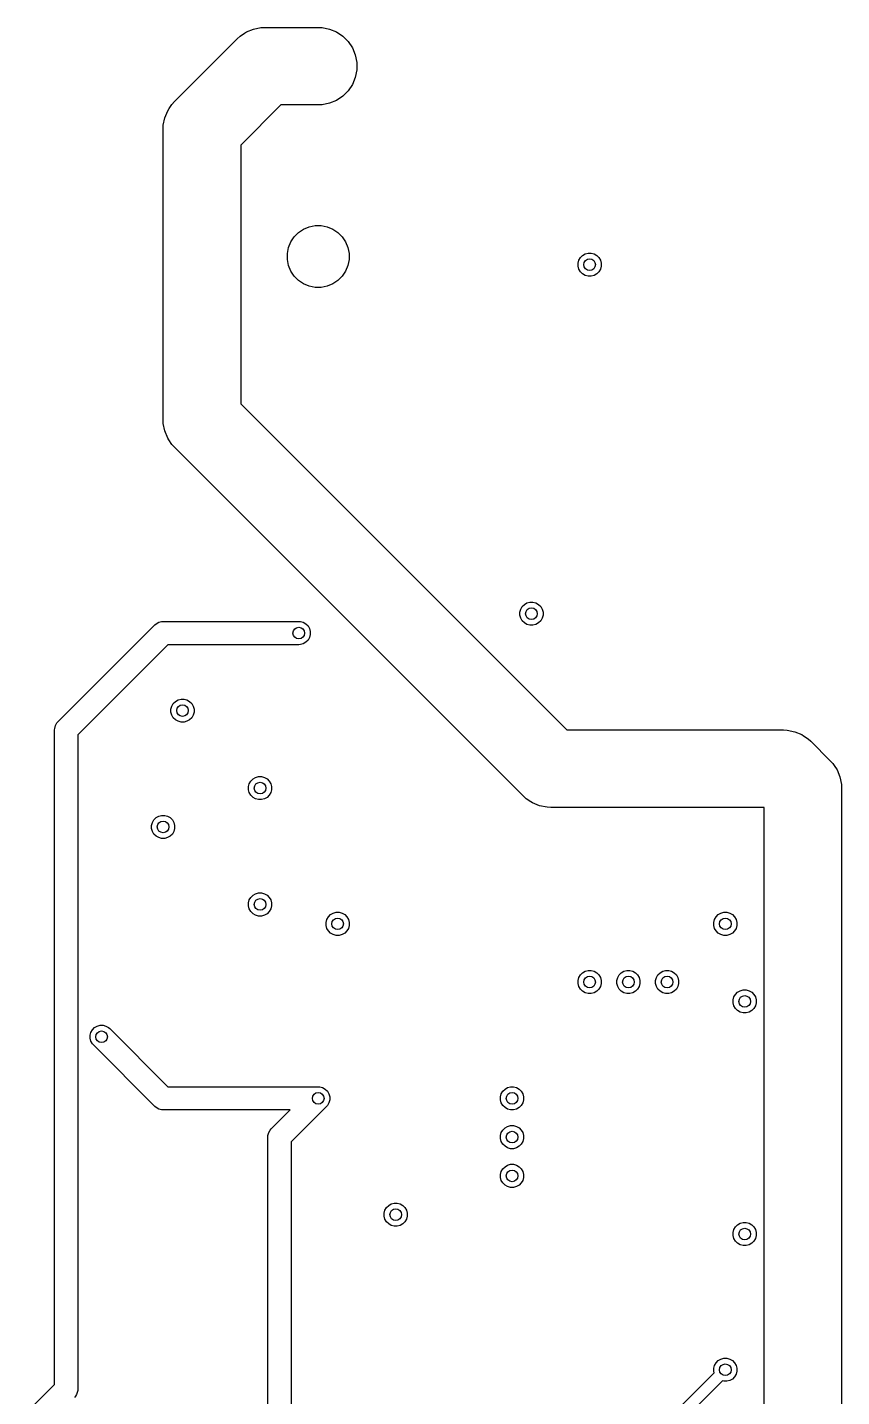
# Model space of a CAD drawing. Header units: inches. Extents: x 1.35 to 5.17, y -6.98 to -1.21.
# Drawn here: x 3.248 to 4.075, y -3.334 to -1.944 of the extents above; entities that cross this region are included whole.
import ezdxf

# ---------------------------------------------------------------- set-up
doc = ezdxf.new("R2010")
doc.units = ezdxf.units.IN
doc.header["$MEASUREMENT"] = 0
doc.layers.add('In2.Cu', color=33, linetype='CONTINUOUS', true_color=0xce7d2c)

msp = doc.modelspace()

# ---------------------------------------------------------------- linework, layer by layer
at = {"layer": 'In2.Cu', "linetype": 'CONTINUOUS'}
for p, q in [((3.4704, -1.9487), (3.4775, -1.9458)), ((3.4775, -1.9458), (3.4851, -1.9443)), ((3.4851, -1.9443), (3.489, -1.9441)), ((3.489, -1.9441), (3.5433, -1.9441)), ((3.5433, -1.9441), (3.5472, -1.9443)), ((3.5472, -1.9443), (3.5547, -1.9458)), ((3.5547, -1.9458), (3.5619, -1.9487)), ((3.3974, -2.0194), (3.4611, -1.9556)), ((3.4611, -1.9556), (3.464, -1.953)), ((3.464, -1.953), (3.4686, -1.95)), ((3.4686, -1.95), (3.4704, -1.9487)), ((3.5619, -1.9487), (3.5683, -1.953)), ((3.5683, -1.953), (3.5737, -1.9585)), ((3.5737, -1.9585), (3.578, -1.9649)), ((3.578, -1.9649), (3.581, -1.972)), ((3.581, -1.972), (3.5825, -1.9796)), ((3.5825, -1.9873), (3.581, -1.9949)), ((3.5825, -1.9796), (3.5825, -1.9873)), ((3.581, -1.9949), (3.578, -2.002)), ((3.5683, -2.0139), (3.5619, -2.0182)), ((3.5737, -2.0084), (3.5683, -2.0139)), ((3.578, -2.002), (3.5737, -2.0084)), ((3.3875, -2.0358), (3.3905, -2.0287)), ((3.3905, -2.0287), (3.3918, -2.0266)), ((3.3918, -2.0266), (3.3948, -2.0223)), ((3.3948, -2.0223), (3.3974, -2.0194)), ((3.5053, -2.0228), (3.4646, -2.0636)), ((3.5433, -2.0228), (3.5053, -2.0228)), ((3.5472, -2.0226), (3.5433, -2.0228)), ((3.5547, -2.0211), (3.5472, -2.0226)), ((3.5619, -2.0182), (3.5547, -2.0211)), ((3.3858, -2.0472), (3.386, -2.0434)), ((3.386, -2.0434), (3.3875, -2.0358)), ((3.3858, -2.3425), (3.3858, -2.0472)), ((3.4646, -2.0636), (3.4646, -2.3262)), ((3.519, -2.1568), (3.5233, -2.1524)), ((3.5233, -2.1524), (3.5285, -2.149)), ((3.5285, -2.149), (3.5342, -2.1466)), ((3.5342, -2.1466), (3.5402, -2.1454)), ((3.5402, -2.1454), (3.5464, -2.1454)), ((3.5464, -2.1454), (3.5524, -2.1466)), ((3.5524, -2.1466), (3.5582, -2.149)), ((3.5582, -2.149), (3.5633, -2.1524)), ((3.5633, -2.1524), (3.5677, -2.1568)), ((3.512, -2.1737), (3.5132, -2.1676)), ((3.5132, -2.1676), (3.5155, -2.1619)), ((3.5155, -2.1619), (3.519, -2.1568)), ((3.5677, -2.1568), (3.5711, -2.1619)), ((3.5711, -2.1619), (3.5734, -2.1676)), ((3.5734, -2.1676), (3.5747, -2.1737)), ((3.512, -2.1799), (3.512, -2.1737)), ((3.5132, -2.1859), (3.512, -2.1799)), ((3.5747, -2.1799), (3.5734, -2.1859)), ((3.5747, -2.1737), (3.5747, -2.1799)), ((3.8072, -2.1835), (3.808, -2.1805)), ((3.808, -2.1805), (3.8095, -2.1778)), ((3.8095, -2.1778), (3.8117, -2.1757)), ((3.8117, -2.1757), (3.8144, -2.1741)), ((3.8144, -2.1741), (3.8174, -2.1733)), ((3.8174, -2.1733), (3.8204, -2.1733)), ((3.8204, -2.1733), (3.8234, -2.1741)), ((3.8234, -2.1741), (3.8261, -2.1757)), ((3.8261, -2.1757), (3.8283, -2.1778)), ((3.8283, -2.1778), (3.8298, -2.1805)), ((3.8298, -2.1805), (3.8306, -2.1835)), ((3.5155, -2.1916), (3.5132, -2.1859)), ((3.519, -2.1968), (3.5155, -2.1916)), ((3.5711, -2.1916), (3.5677, -2.1968)), ((3.5734, -2.1859), (3.5711, -2.1916)), ((3.8072, -2.1866), (3.8072, -2.1835)), ((3.808, -2.1896), (3.8072, -2.1866)), ((3.8095, -2.1922), (3.808, -2.1896)), ((3.8117, -2.1944), (3.8095, -2.1922)), ((3.8144, -2.196), (3.8117, -2.1944)), ((3.8174, -2.1967), (3.8144, -2.196)), ((3.8234, -2.196), (3.8204, -2.1967)), ((3.8261, -2.1944), (3.8234, -2.196)), ((3.8283, -2.1922), (3.8261, -2.1944)), ((3.8298, -2.1896), (3.8283, -2.1922)), ((3.8306, -2.1866), (3.8298, -2.1896)), ((3.8306, -2.1835), (3.8306, -2.1866)), ((3.5233, -2.2011), (3.519, -2.1968)), ((3.5285, -2.2045), (3.5233, -2.2011)), ((3.5342, -2.2069), (3.5285, -2.2045)), ((3.5402, -2.2081), (3.5342, -2.2069)), ((3.5464, -2.2081), (3.5402, -2.2081)), ((3.5524, -2.2069), (3.5464, -2.2081)), ((3.5582, -2.2045), (3.5524, -2.2069)), ((3.5633, -2.2011), (3.5582, -2.2045)), ((3.5677, -2.1968), (3.5633, -2.2011)), ((3.8204, -2.1967), (3.8174, -2.1967)), ((3.4646, -2.3262), (3.7958, -2.6575)), ((3.386, -2.3464), (3.3858, -2.3425)), ((3.3875, -2.3539), (3.386, -2.3464)), ((3.3905, -2.3611), (3.3875, -2.3539)), ((3.3917, -2.3629), (3.3905, -2.3611)), ((3.3948, -2.3675), (3.3917, -2.3629)), ((3.3974, -2.3704), (3.3948, -2.3675)), ((3.7517, -2.7247), (3.3974, -2.3704)), ((3.7505, -2.5322), (3.7527, -2.53)), ((3.7527, -2.53), (3.7553, -2.5285)), ((3.7553, -2.5285), (3.7583, -2.5277)), ((3.7583, -2.5277), (3.7614, -2.5277)), ((3.7614, -2.5277), (3.7644, -2.5285)), ((3.7644, -2.5285), (3.767, -2.53)), ((3.767, -2.53), (3.7692, -2.5322)), ((3.7481, -2.5378), (3.7489, -2.5349)), ((3.7481, -2.5409), (3.7481, -2.5378)), ((3.7489, -2.5439), (3.7481, -2.5409)), ((3.7489, -2.5349), (3.7505, -2.5322)), ((3.7505, -2.5466), (3.7489, -2.5439)), ((3.7692, -2.5322), (3.7708, -2.5349)), ((3.7708, -2.5439), (3.7692, -2.5466)), ((3.7708, -2.5349), (3.7716, -2.5378)), ((3.7716, -2.5409), (3.7708, -2.5439)), ((3.7716, -2.5378), (3.7716, -2.5409)), ((3.279, -2.6491), (3.3775, -2.5507)), ((3.3775, -2.5507), (3.3786, -2.5497)), ((3.3786, -2.5497), (3.3813, -2.5481)), ((3.3813, -2.5481), (3.3843, -2.5473)), ((3.3843, -2.5473), (3.3858, -2.5472)), ((3.3858, -2.5472), (3.5236, -2.5472)), ((3.5236, -2.5472), (3.5252, -2.5473)), ((3.5252, -2.5473), (3.5281, -2.5481)), ((3.5281, -2.5481), (3.5308, -2.5497)), ((3.5308, -2.5497), (3.533, -2.5519)), ((3.533, -2.5519), (3.5345, -2.5545)), ((3.5345, -2.5545), (3.5353, -2.5575)), ((3.5353, -2.5575), (3.5353, -2.5606)), ((3.7527, -2.5487), (3.7505, -2.5466)), ((3.7553, -2.5503), (3.7527, -2.5487)), ((3.7583, -2.5511), (3.7553, -2.5503)), ((3.7614, -2.5511), (3.7583, -2.5511)), ((3.7644, -2.5503), (3.7614, -2.5511)), ((3.767, -2.5487), (3.7644, -2.5503)), ((3.7692, -2.5466), (3.767, -2.5487)), ((3.3907, -2.5709), (3.2992, -2.6624)), ((3.5236, -2.5709), (3.3907, -2.5709)), ((3.5252, -2.5708), (3.5236, -2.5709)), ((3.5281, -2.57), (3.5252, -2.5708)), ((3.5308, -2.5684), (3.5281, -2.57)), ((3.533, -2.5662), (3.5308, -2.5684)), ((3.5345, -2.5636), (3.533, -2.5662)), ((3.5353, -2.5606), (3.5345, -2.5636)), ((3.3983, -2.6284), (3.401, -2.6269)), ((3.401, -2.6269), (3.404, -2.6261)), ((3.404, -2.6261), (3.4071, -2.6261)), ((3.4071, -2.6261), (3.41, -2.6269)), ((3.41, -2.6269), (3.4127, -2.6284)), ((3.3938, -2.6363), (3.3946, -2.6333)), ((3.3938, -2.6393), (3.3938, -2.6363)), ((3.3946, -2.6423), (3.3938, -2.6393)), ((3.3946, -2.6333), (3.3961, -2.6306)), ((3.3961, -2.6306), (3.3983, -2.6284)), ((3.4127, -2.6284), (3.4149, -2.6306)), ((3.4149, -2.6306), (3.4164, -2.6333)), ((3.4164, -2.6333), (3.4172, -2.6363)), ((3.4172, -2.6393), (3.4164, -2.6423)), ((3.4172, -2.6363), (3.4172, -2.6393)), ((3.2757, -2.6559), (3.2765, -2.653)), ((3.2765, -2.653), (3.278, -2.6503)), ((3.278, -2.6503), (3.279, -2.6491)), ((3.3961, -2.645), (3.3946, -2.6423)), ((3.3983, -2.6472), (3.3961, -2.645)), ((3.401, -2.6487), (3.3983, -2.6472)), ((3.404, -2.6495), (3.401, -2.6487)), ((3.4071, -2.6495), (3.404, -2.6495)), ((3.41, -2.6487), (3.4071, -2.6495)), ((3.4127, -2.6472), (3.41, -2.6487)), ((3.4149, -2.645), (3.4127, -2.6472)), ((3.4164, -2.6423), (3.4149, -2.645)), ((3.2756, -2.6575), (3.2757, -2.6559)), ((3.2756, -3.3219), (3.2756, -2.6575)), ((3.2992, -2.6624), (3.2992, -3.3268)), ((3.7958, -2.6575), (4.0157, -2.6575)), ((4.0157, -2.6575), (4.0196, -2.6577)), ((4.0196, -2.6577), (4.0272, -2.6592)), ((4.0272, -2.6592), (4.0343, -2.6621)), ((4.0343, -2.6621), (4.0361, -2.6634)), ((4.0361, -2.6634), (4.0407, -2.6664)), ((4.0407, -2.6664), (4.0436, -2.669)), ((4.0436, -2.669), (4.0633, -2.6887)), ((4.0633, -2.6887), (4.0659, -2.6916)), ((4.0659, -2.6916), (4.0673, -2.6937)), ((4.0673, -2.6937), (4.0702, -2.698)), ((3.4733, -2.712), (3.4749, -2.7093)), ((3.4749, -2.7093), (3.4771, -2.7072)), ((3.4771, -2.7072), (3.4797, -2.7056)), ((3.4797, -2.7056), (3.4827, -2.7048)), ((3.4827, -2.7048), (3.4858, -2.7048)), ((3.4858, -2.7048), (3.4888, -2.7056)), ((3.4888, -2.7056), (3.4914, -2.7072)), ((3.4914, -2.7072), (3.4936, -2.7093)), ((3.4936, -2.7093), (3.4952, -2.712)), ((4.0702, -2.698), (4.0731, -2.7051)), ((4.0731, -2.7051), (4.0746, -2.7127)), ((3.4725, -2.715), (3.4733, -2.712)), ((3.4725, -2.7181), (3.4725, -2.715)), ((3.4733, -2.7211), (3.4725, -2.7181)), ((3.4749, -2.7237), (3.4733, -2.7211)), ((3.4771, -2.7259), (3.4749, -2.7237)), ((3.4936, -2.7237), (3.4914, -2.7259)), ((3.4952, -2.7211), (3.4936, -2.7237)), ((3.4952, -2.712), (3.496, -2.715)), ((3.496, -2.7181), (3.4952, -2.7211)), ((3.496, -2.715), (3.496, -2.7181)), ((3.7546, -2.7273), (3.7517, -2.7247)), ((4.0746, -2.7127), (4.0748, -2.7165)), ((4.0748, -2.7165), (4.0748, -3.3892)), ((3.4797, -2.7274), (3.4771, -2.7259)), ((3.4827, -2.7282), (3.4797, -2.7274)), ((3.4858, -2.7282), (3.4827, -2.7282)), ((3.4888, -2.7274), (3.4858, -2.7282)), ((3.4914, -2.7259), (3.4888, -2.7274)), ((3.7591, -2.7303), (3.7546, -2.7273)), ((3.761, -2.7316), (3.7591, -2.7303)), ((3.7681, -2.7345), (3.761, -2.7316)), ((3.7757, -2.736), (3.7681, -2.7345)), ((3.7795, -2.7362), (3.7757, -2.736)), ((3.9961, -2.7362), (3.7795, -2.7362)), ((3.9961, -3.4055), (3.9961, -2.7362)), ((3.3741, -2.7544), (3.3749, -2.7514)), ((3.3749, -2.7514), (3.3765, -2.7487)), ((3.3765, -2.7487), (3.3786, -2.7465)), ((3.3786, -2.7465), (3.3813, -2.745)), ((3.3813, -2.745), (3.3843, -2.7442)), ((3.3843, -2.7442), (3.3874, -2.7442)), ((3.3874, -2.7442), (3.3903, -2.745)), ((3.3903, -2.745), (3.393, -2.7465)), ((3.393, -2.7465), (3.3952, -2.7487)), ((3.3952, -2.7487), (3.3967, -2.7514)), ((3.3967, -2.7514), (3.3975, -2.7544)), ((3.3741, -2.7574), (3.3741, -2.7544)), ((3.3749, -2.7604), (3.3741, -2.7574)), ((3.3765, -2.7631), (3.3749, -2.7604)), ((3.3786, -2.7653), (3.3765, -2.7631)), ((3.3813, -2.7668), (3.3786, -2.7653)), ((3.393, -2.7653), (3.3903, -2.7668)), ((3.3952, -2.7631), (3.393, -2.7653)), ((3.3967, -2.7604), (3.3952, -2.7631)), ((3.3975, -2.7574), (3.3967, -2.7604)), ((3.3975, -2.7544), (3.3975, -2.7574)), ((3.3843, -2.7676), (3.3813, -2.7668)), ((3.3874, -2.7676), (3.3843, -2.7676)), ((3.3903, -2.7668), (3.3874, -2.7676)), ((3.4725, -2.8331), (3.4733, -2.8301)), ((3.4725, -2.8362), (3.4725, -2.8331)), ((3.4733, -2.8301), (3.4749, -2.8275)), ((3.4749, -2.8275), (3.4771, -2.8253)), ((3.4771, -2.8253), (3.4797, -2.8237)), ((3.4797, -2.8237), (3.4827, -2.8229)), ((3.4827, -2.8229), (3.4858, -2.8229)), ((3.4858, -2.8229), (3.4888, -2.8237)), ((3.4888, -2.8237), (3.4914, -2.8253)), ((3.4914, -2.8253), (3.4936, -2.8275)), ((3.4936, -2.8275), (3.4952, -2.8301)), ((3.4952, -2.8301), (3.496, -2.8331)), ((3.496, -2.8331), (3.496, -2.8362)), ((3.4733, -2.8392), (3.4725, -2.8362)), ((3.4749, -2.8418), (3.4733, -2.8392)), ((3.4771, -2.844), (3.4749, -2.8418)), ((3.4797, -2.8456), (3.4771, -2.844)), ((3.4827, -2.8464), (3.4797, -2.8456)), ((3.4858, -2.8464), (3.4827, -2.8464)), ((3.4888, -2.8456), (3.4858, -2.8464)), ((3.4914, -2.844), (3.4888, -2.8456)), ((3.4936, -2.8418), (3.4914, -2.844)), ((3.4952, -2.8392), (3.4936, -2.8418)), ((3.496, -2.8362), (3.4952, -2.8392)), ((3.5513, -2.8528), (3.5521, -2.8498)), ((3.5521, -2.8498), (3.5536, -2.8471)), ((3.5536, -2.8471), (3.5558, -2.845)), ((3.5558, -2.845), (3.5585, -2.8434)), ((3.5585, -2.8434), (3.5615, -2.8426)), ((3.5615, -2.8426), (3.5645, -2.8426)), ((3.5645, -2.8426), (3.5675, -2.8434)), ((3.5675, -2.8434), (3.5702, -2.845)), ((3.5702, -2.845), (3.5724, -2.8471)), ((3.5724, -2.8471), (3.5739, -2.8498)), ((3.5739, -2.8498), (3.5747, -2.8528)), ((3.945, -2.8528), (3.9458, -2.8498)), ((3.9458, -2.8498), (3.9473, -2.8471)), ((3.9473, -2.8471), (3.9495, -2.845)), ((3.9495, -2.845), (3.9522, -2.8434)), ((3.9522, -2.8434), (3.9552, -2.8426)), ((3.9552, -2.8426), (3.9582, -2.8426)), ((3.9582, -2.8426), (3.9612, -2.8434)), ((3.9612, -2.8434), (3.9639, -2.845)), ((3.9639, -2.845), (3.9661, -2.8471)), ((3.9661, -2.8471), (3.9676, -2.8498)), ((3.9676, -2.8498), (3.9684, -2.8528)), ((3.5513, -2.8559), (3.5513, -2.8528)), ((3.5521, -2.8589), (3.5513, -2.8559)), ((3.5536, -2.8615), (3.5521, -2.8589)), ((3.5558, -2.8637), (3.5536, -2.8615)), ((3.5585, -2.8652), (3.5558, -2.8637)), ((3.5702, -2.8637), (3.5675, -2.8652)), ((3.5724, -2.8615), (3.5702, -2.8637)), ((3.5739, -2.8589), (3.5724, -2.8615)), ((3.5747, -2.8559), (3.5739, -2.8589)), ((3.5747, -2.8528), (3.5747, -2.8559)), ((3.945, -2.8559), (3.945, -2.8528)), ((3.9458, -2.8589), (3.945, -2.8559)), ((3.9473, -2.8615), (3.9458, -2.8589)), ((3.9495, -2.8637), (3.9473, -2.8615)), ((3.9522, -2.8652), (3.9495, -2.8637)), ((3.9639, -2.8637), (3.9612, -2.8652)), ((3.9661, -2.8615), (3.9639, -2.8637)), ((3.9676, -2.8589), (3.9661, -2.8615)), ((3.9684, -2.8559), (3.9676, -2.8589)), ((3.9684, -2.8528), (3.9684, -2.8559)), ((3.5615, -2.866), (3.5585, -2.8652)), ((3.5645, -2.866), (3.5615, -2.866)), ((3.5675, -2.8652), (3.5645, -2.866)), ((3.9552, -2.866), (3.9522, -2.8652)), ((3.9582, -2.866), (3.9552, -2.866)), ((3.9612, -2.8652), (3.9582, -2.866)), ((3.8095, -2.9062), (3.8117, -2.904)), ((3.8117, -2.904), (3.8144, -2.9025)), ((3.8144, -2.9025), (3.8174, -2.9017)), ((3.8174, -2.9017), (3.8204, -2.9017)), ((3.8204, -2.9017), (3.8234, -2.9025)), ((3.8234, -2.9025), (3.8261, -2.904)), ((3.8261, -2.904), (3.8283, -2.9062)), ((3.8489, -2.9062), (3.8511, -2.904)), ((3.8511, -2.904), (3.8537, -2.9025)), ((3.8537, -2.9025), (3.8567, -2.9017)), ((3.8567, -2.9017), (3.8598, -2.9017)), ((3.8598, -2.9017), (3.8628, -2.9025)), ((3.8628, -2.9025), (3.8655, -2.904)), ((3.8655, -2.904), (3.8676, -2.9062)), ((3.8883, -2.9062), (3.8904, -2.904)), ((3.8904, -2.904), (3.8931, -2.9025)), ((3.8931, -2.9025), (3.8961, -2.9017)), ((3.8961, -2.9017), (3.8992, -2.9017)), ((3.8992, -2.9017), (3.9022, -2.9025)), ((3.9022, -2.9025), (3.9048, -2.904)), ((3.9048, -2.904), (3.907, -2.9062)), ((3.8072, -2.9118), (3.808, -2.9089)), ((3.8072, -2.9149), (3.8072, -2.9118)), ((3.808, -2.9179), (3.8072, -2.9149)), ((3.808, -2.9089), (3.8095, -2.9062)), ((3.8095, -2.9206), (3.808, -2.9179)), ((3.8283, -2.9062), (3.8298, -2.9089)), ((3.8298, -2.9179), (3.8283, -2.9206)), ((3.8298, -2.9089), (3.8306, -2.9118)), ((3.8306, -2.9149), (3.8298, -2.9179)), ((3.8306, -2.9118), (3.8306, -2.9149)), ((3.8466, -2.9118), (3.8474, -2.9089)), ((3.8466, -2.9149), (3.8466, -2.9118)), ((3.8474, -2.9179), (3.8466, -2.9149)), ((3.8474, -2.9089), (3.8489, -2.9062)), ((3.8489, -2.9206), (3.8474, -2.9179)), ((3.8676, -2.9062), (3.8692, -2.9089)), ((3.8692, -2.9179), (3.8676, -2.9206)), ((3.8692, -2.9089), (3.87, -2.9118)), ((3.87, -2.9149), (3.8692, -2.9179)), ((3.87, -2.9118), (3.87, -2.9149)), ((3.8859, -2.9118), (3.8867, -2.9089)), ((3.8859, -2.9149), (3.8859, -2.9118)), ((3.8867, -2.9179), (3.8859, -2.9149)), ((3.8867, -2.9089), (3.8883, -2.9062)), ((3.8883, -2.9206), (3.8867, -2.9179)), ((3.907, -2.9062), (3.9085, -2.9089)), ((3.9085, -2.9179), (3.907, -2.9206)), ((3.9085, -2.9089), (3.9093, -2.9118)), ((3.9093, -2.9149), (3.9085, -2.9179)), ((3.9093, -2.9118), (3.9093, -2.9149)), ((3.8117, -2.9228), (3.8095, -2.9206)), ((3.8144, -2.9243), (3.8117, -2.9228)), ((3.8174, -2.9251), (3.8144, -2.9243)), ((3.8204, -2.9251), (3.8174, -2.9251)), ((3.8234, -2.9243), (3.8204, -2.9251)), ((3.8261, -2.9228), (3.8234, -2.9243)), ((3.8283, -2.9206), (3.8261, -2.9228)), ((3.8511, -2.9228), (3.8489, -2.9206)), ((3.8537, -2.9243), (3.8511, -2.9228)), ((3.8567, -2.9251), (3.8537, -2.9243)), ((3.8598, -2.9251), (3.8567, -2.9251)), ((3.8628, -2.9243), (3.8598, -2.9251)), ((3.8655, -2.9228), (3.8628, -2.9243)), ((3.8676, -2.9206), (3.8655, -2.9228)), ((3.8904, -2.9228), (3.8883, -2.9206)), ((3.8931, -2.9243), (3.8904, -2.9228)), ((3.8961, -2.9251), (3.8931, -2.9243)), ((3.8992, -2.9251), (3.8961, -2.9251)), ((3.9022, -2.9243), (3.8992, -2.9251)), ((3.9048, -2.9228), (3.9022, -2.9243)), ((3.907, -2.9206), (3.9048, -2.9228)), ((3.9647, -2.9315), (3.9655, -2.9286)), ((3.9647, -2.9346), (3.9647, -2.9315)), ((3.9655, -2.9286), (3.967, -2.9259)), ((3.967, -2.9259), (3.9692, -2.9237)), ((3.9692, -2.9237), (3.9719, -2.9222)), ((3.9719, -2.9222), (3.9748, -2.9214)), ((3.9748, -2.9214), (3.9779, -2.9214)), ((3.9779, -2.9214), (3.9809, -2.9222)), ((3.9809, -2.9222), (3.9836, -2.9237)), ((3.9836, -2.9237), (3.9857, -2.9259)), ((3.9857, -2.9259), (3.9873, -2.9286)), ((3.9873, -2.9286), (3.9881, -2.9315)), ((3.9881, -2.9315), (3.9881, -2.9346)), ((3.9655, -2.9376), (3.9647, -2.9346)), ((3.967, -2.9403), (3.9655, -2.9376)), ((3.9692, -2.9424), (3.967, -2.9403)), ((3.9719, -2.944), (3.9692, -2.9424)), ((3.9748, -2.9448), (3.9719, -2.944)), ((3.9779, -2.9448), (3.9748, -2.9448)), ((3.9809, -2.944), (3.9779, -2.9448)), ((3.9836, -2.9424), (3.9809, -2.944)), ((3.9857, -2.9403), (3.9836, -2.9424)), ((3.9873, -2.9376), (3.9857, -2.9403)), ((3.9881, -2.9346), (3.9873, -2.9376)), ((3.314, -2.9618), (3.3161, -2.9596)), ((3.3161, -2.9596), (3.3188, -2.9581)), ((3.3188, -2.9581), (3.3218, -2.9573)), ((3.3218, -2.9573), (3.3249, -2.9573)), ((3.3249, -2.9573), (3.3278, -2.9581)), ((3.3278, -2.9581), (3.3305, -2.9596)), ((3.3305, -2.9596), (3.3317, -2.9606)), ((3.3317, -2.9606), (3.3907, -3.0197)), ((3.3116, -2.9675), (3.3124, -2.9645)), ((3.3116, -2.9705), (3.3116, -2.9675)), ((3.3124, -2.9735), (3.3116, -2.9705)), ((3.3124, -2.9645), (3.314, -2.9618)), ((3.314, -2.9762), (3.3124, -2.9735)), ((3.315, -2.9773), (3.314, -2.9762)), ((3.3775, -3.0398), (3.315, -2.9773)), ((3.3907, -3.0197), (3.5433, -3.0197)), ((3.5433, -3.0197), (3.5448, -3.0198)), ((3.5448, -3.0198), (3.5478, -3.0206)), ((3.5478, -3.0206), (3.5505, -3.0221)), ((3.5505, -3.0221), (3.5527, -3.0243)), ((3.5527, -3.0243), (3.5542, -3.027)), ((3.5542, -3.027), (3.555, -3.03)), ((3.555, -3.03), (3.555, -3.033)), ((3.7284, -3.03), (3.7292, -3.027)), ((3.7284, -3.033), (3.7284, -3.03)), ((3.7292, -3.027), (3.7308, -3.0243)), ((3.7308, -3.0243), (3.733, -3.0221)), ((3.733, -3.0221), (3.7356, -3.0206)), ((3.7356, -3.0206), (3.7386, -3.0198)), ((3.7386, -3.0198), (3.7417, -3.0198)), ((3.7417, -3.0198), (3.7447, -3.0206)), ((3.7447, -3.0206), (3.7473, -3.0221)), ((3.7473, -3.0221), (3.7495, -3.0243)), ((3.7495, -3.0243), (3.7511, -3.027)), ((3.7511, -3.027), (3.7519, -3.03)), ((3.7519, -3.03), (3.7519, -3.033)), ((3.3786, -3.0409), (3.3775, -3.0398)), ((3.3813, -3.0424), (3.3786, -3.0409)), ((3.3843, -3.0432), (3.3813, -3.0424)), ((3.3858, -3.0433), (3.3843, -3.0432)), ((3.5148, -3.0433), (3.3858, -3.0433)), ((3.4956, -3.0625), (3.5148, -3.0433)), ((3.5517, -3.0398), (3.5157, -3.0758)), ((3.5527, -3.0387), (3.5517, -3.0398)), ((3.5542, -3.036), (3.5527, -3.0387)), ((3.555, -3.033), (3.5542, -3.036)), ((3.7292, -3.036), (3.7284, -3.033)), ((3.7308, -3.0387), (3.7292, -3.036)), ((3.733, -3.0409), (3.7308, -3.0387)), ((3.7356, -3.0424), (3.733, -3.0409)), ((3.7386, -3.0432), (3.7356, -3.0424)), ((3.7417, -3.0432), (3.7386, -3.0432)), ((3.7447, -3.0424), (3.7417, -3.0432)), ((3.7473, -3.0409), (3.7447, -3.0424)), ((3.7495, -3.0387), (3.7473, -3.0409)), ((3.7511, -3.036), (3.7495, -3.0387)), ((3.7519, -3.033), (3.7511, -3.036)), ((3.4921, -3.0709), (3.4922, -3.0693)), ((3.4921, -3.4055), (3.4921, -3.0709)), ((3.4922, -3.0693), (3.493, -3.0663)), ((3.493, -3.0663), (3.4946, -3.0637)), ((3.4946, -3.0637), (3.4956, -3.0625)), ((3.7284, -3.0693), (3.7292, -3.0663)), ((3.7284, -3.0724), (3.7284, -3.0693)), ((3.7292, -3.0754), (3.7284, -3.0724)), ((3.7292, -3.0663), (3.7308, -3.0637)), ((3.7308, -3.0637), (3.733, -3.0615)), ((3.733, -3.0615), (3.7356, -3.06)), ((3.7356, -3.06), (3.7386, -3.0592)), ((3.7386, -3.0592), (3.7417, -3.0592)), ((3.7417, -3.0592), (3.7447, -3.06)), ((3.7447, -3.06), (3.7473, -3.0615)), ((3.7473, -3.0615), (3.7495, -3.0637)), ((3.7495, -3.0637), (3.7511, -3.0663)), ((3.7511, -3.0663), (3.7519, -3.0693)), ((3.7519, -3.0724), (3.7511, -3.0754)), ((3.7519, -3.0693), (3.7519, -3.0724)), ((3.5157, -3.0758), (3.5157, -3.4055)), ((3.7308, -3.0781), (3.7292, -3.0754)), ((3.733, -3.0802), (3.7308, -3.0781)), ((3.7356, -3.0818), (3.733, -3.0802)), ((3.7386, -3.0826), (3.7356, -3.0818)), ((3.7417, -3.0826), (3.7386, -3.0826)), ((3.7447, -3.0818), (3.7417, -3.0826)), ((3.7473, -3.0802), (3.7447, -3.0818)), ((3.7495, -3.0781), (3.7473, -3.0802)), ((3.7511, -3.0754), (3.7495, -3.0781)), ((3.733, -3.1009), (3.7356, -3.0993)), ((3.7356, -3.0993), (3.7386, -3.0985)), ((3.7386, -3.0985), (3.7417, -3.0985)), ((3.7417, -3.0985), (3.7447, -3.0993)), ((3.7447, -3.0993), (3.7473, -3.1009)), ((3.7284, -3.1087), (3.7292, -3.1057)), ((3.7284, -3.1118), (3.7284, -3.1087)), ((3.7292, -3.1148), (3.7284, -3.1118)), ((3.7292, -3.1057), (3.7308, -3.103)), ((3.7308, -3.103), (3.733, -3.1009)), ((3.7473, -3.1009), (3.7495, -3.103)), ((3.7495, -3.103), (3.7511, -3.1057)), ((3.7511, -3.1057), (3.7519, -3.1087)), ((3.7519, -3.1118), (3.7511, -3.1148)), ((3.7519, -3.1087), (3.7519, -3.1118)), ((3.7308, -3.1174), (3.7292, -3.1148)), ((3.733, -3.1196), (3.7308, -3.1174)), ((3.7356, -3.1211), (3.733, -3.1196)), ((3.7386, -3.1219), (3.7356, -3.1211)), ((3.7417, -3.1219), (3.7386, -3.1219)), ((3.7447, -3.1211), (3.7417, -3.1219)), ((3.7473, -3.1196), (3.7447, -3.1211)), ((3.7495, -3.1174), (3.7473, -3.1196)), ((3.7511, -3.1148), (3.7495, -3.1174)), ((3.6127, -3.1424), (3.6149, -3.1402)), ((3.6149, -3.1402), (3.6175, -3.1387)), ((3.6175, -3.1387), (3.6205, -3.1379)), ((3.6205, -3.1379), (3.6236, -3.1379)), ((3.6236, -3.1379), (3.6266, -3.1387)), ((3.6266, -3.1387), (3.6292, -3.1402)), ((3.6292, -3.1402), (3.6314, -3.1424)), ((3.6103, -3.1481), (3.6111, -3.1451)), ((3.6103, -3.1511), (3.6103, -3.1481)), ((3.6111, -3.1541), (3.6103, -3.1511)), ((3.6111, -3.1451), (3.6127, -3.1424)), ((3.6127, -3.1568), (3.6111, -3.1541)), ((3.6314, -3.1424), (3.633, -3.1451)), ((3.633, -3.1541), (3.6314, -3.1568)), ((3.633, -3.1451), (3.6338, -3.1481)), ((3.6338, -3.1511), (3.633, -3.1541)), ((3.6338, -3.1481), (3.6338, -3.1511)), ((3.6149, -3.159), (3.6127, -3.1568)), ((3.6175, -3.1605), (3.6149, -3.159)), ((3.6205, -3.1613), (3.6175, -3.1605)), ((3.6236, -3.1613), (3.6205, -3.1613)), ((3.6266, -3.1605), (3.6236, -3.1613)), ((3.6292, -3.159), (3.6266, -3.1605)), ((3.6314, -3.1568), (3.6292, -3.159)), ((3.9647, -3.1677), (3.9655, -3.1648)), ((3.9647, -3.1708), (3.9647, -3.1677)), ((3.9655, -3.1648), (3.967, -3.1621)), ((3.967, -3.1621), (3.9692, -3.1599)), ((3.9692, -3.1599), (3.9719, -3.1584)), ((3.9719, -3.1584), (3.9748, -3.1576)), ((3.9748, -3.1576), (3.9779, -3.1576)), ((3.9779, -3.1576), (3.9809, -3.1584)), ((3.9809, -3.1584), (3.9836, -3.1599)), ((3.9836, -3.1599), (3.9857, -3.1621)), ((3.9857, -3.1621), (3.9873, -3.1648)), ((3.9873, -3.1648), (3.9881, -3.1677)), ((3.9881, -3.1677), (3.9881, -3.1708)), ((3.9655, -3.1738), (3.9647, -3.1708)), ((3.967, -3.1765), (3.9655, -3.1738)), ((3.9692, -3.1787), (3.967, -3.1765)), ((3.9719, -3.1802), (3.9692, -3.1787)), ((3.9748, -3.181), (3.9719, -3.1802)), ((3.9779, -3.181), (3.9748, -3.181)), ((3.9809, -3.1802), (3.9779, -3.181)), ((3.9836, -3.1787), (3.9809, -3.1802)), ((3.9857, -3.1765), (3.9836, -3.1787)), ((3.9873, -3.1738), (3.9857, -3.1765)), ((3.9881, -3.1708), (3.9873, -3.1738)), ((3.945, -3.3055), (3.9458, -3.3026)), ((3.945, -3.3086), (3.945, -3.3055)), ((3.9454, -3.3101), (3.945, -3.3086)), ((3.9458, -3.3026), (3.9473, -3.2999)), ((3.9473, -3.2999), (3.9495, -3.2977)), ((3.9495, -3.2977), (3.9522, -3.2962)), ((3.9522, -3.2962), (3.9552, -3.2954)), ((3.9552, -3.2954), (3.9582, -3.2954)), ((3.9582, -3.2954), (3.9612, -3.2962)), ((3.9612, -3.2962), (3.9639, -3.2977)), ((3.9639, -3.2977), (3.9661, -3.2999)), ((3.9661, -3.2999), (3.9676, -3.3026)), ((3.9676, -3.3026), (3.9684, -3.3055)), ((3.9684, -3.3086), (3.9676, -3.3116)), ((3.9684, -3.3055), (3.9684, -3.3086)), ((2.9675, -3.6299), (3.2756, -3.3219)), ((3.8935, -3.362), (3.9454, -3.3101)), ((3.9537, -3.3184), (3.9035, -3.3686)), ((3.9552, -3.3188), (3.9537, -3.3184)), ((3.9582, -3.3188), (3.9552, -3.3188)), ((3.9612, -3.318), (3.9582, -3.3188)), ((3.9639, -3.3165), (3.9612, -3.318)), ((3.9661, -3.3143), (3.9639, -3.3165)), ((3.9676, -3.3116), (3.9661, -3.3143)), ((3.2968, -3.334), (3.2958, -3.3351)), ((3.2977, -3.3323), (3.2968, -3.334)), ((3.2968, -3.334), (3.2968, -3.334)), ((3.2983, -3.3313), (3.2977, -3.3323)), ((3.2991, -3.3283), (3.2983, -3.3313)), ((3.2992, -3.3268), (3.2991, -3.3283)), ((3.2991, -3.3283), (3.2991, -3.3283))]:
    msp.add_line(p, q, dxfattribs=at)
at = {"layer": 'In2.Cu'}
for centre in [(3.8189, -2.185), (3.7598, -2.5394), (3.5236, -2.5591), (3.4055, -2.6378), (3.4843, -2.7165), (3.3858, -2.7559), (3.4843, -2.8346), (3.563, -2.8543), (3.9567, -2.8543), (3.8189, -2.9134), (3.8583, -2.9134), (3.8976, -2.9134), (3.9764, -2.9331), (3.3233, -2.969), (3.5433, -3.0315), (3.7402, -3.0315), (3.7402, -3.0709), (3.7402, -3.1102), (3.622, -3.1496), (3.9764, -3.1693), (3.9567, -3.3071)]:
    msp.add_circle(centre, 0.00591, dxfattribs=at)

doc.saveas('drawing.dxf')
